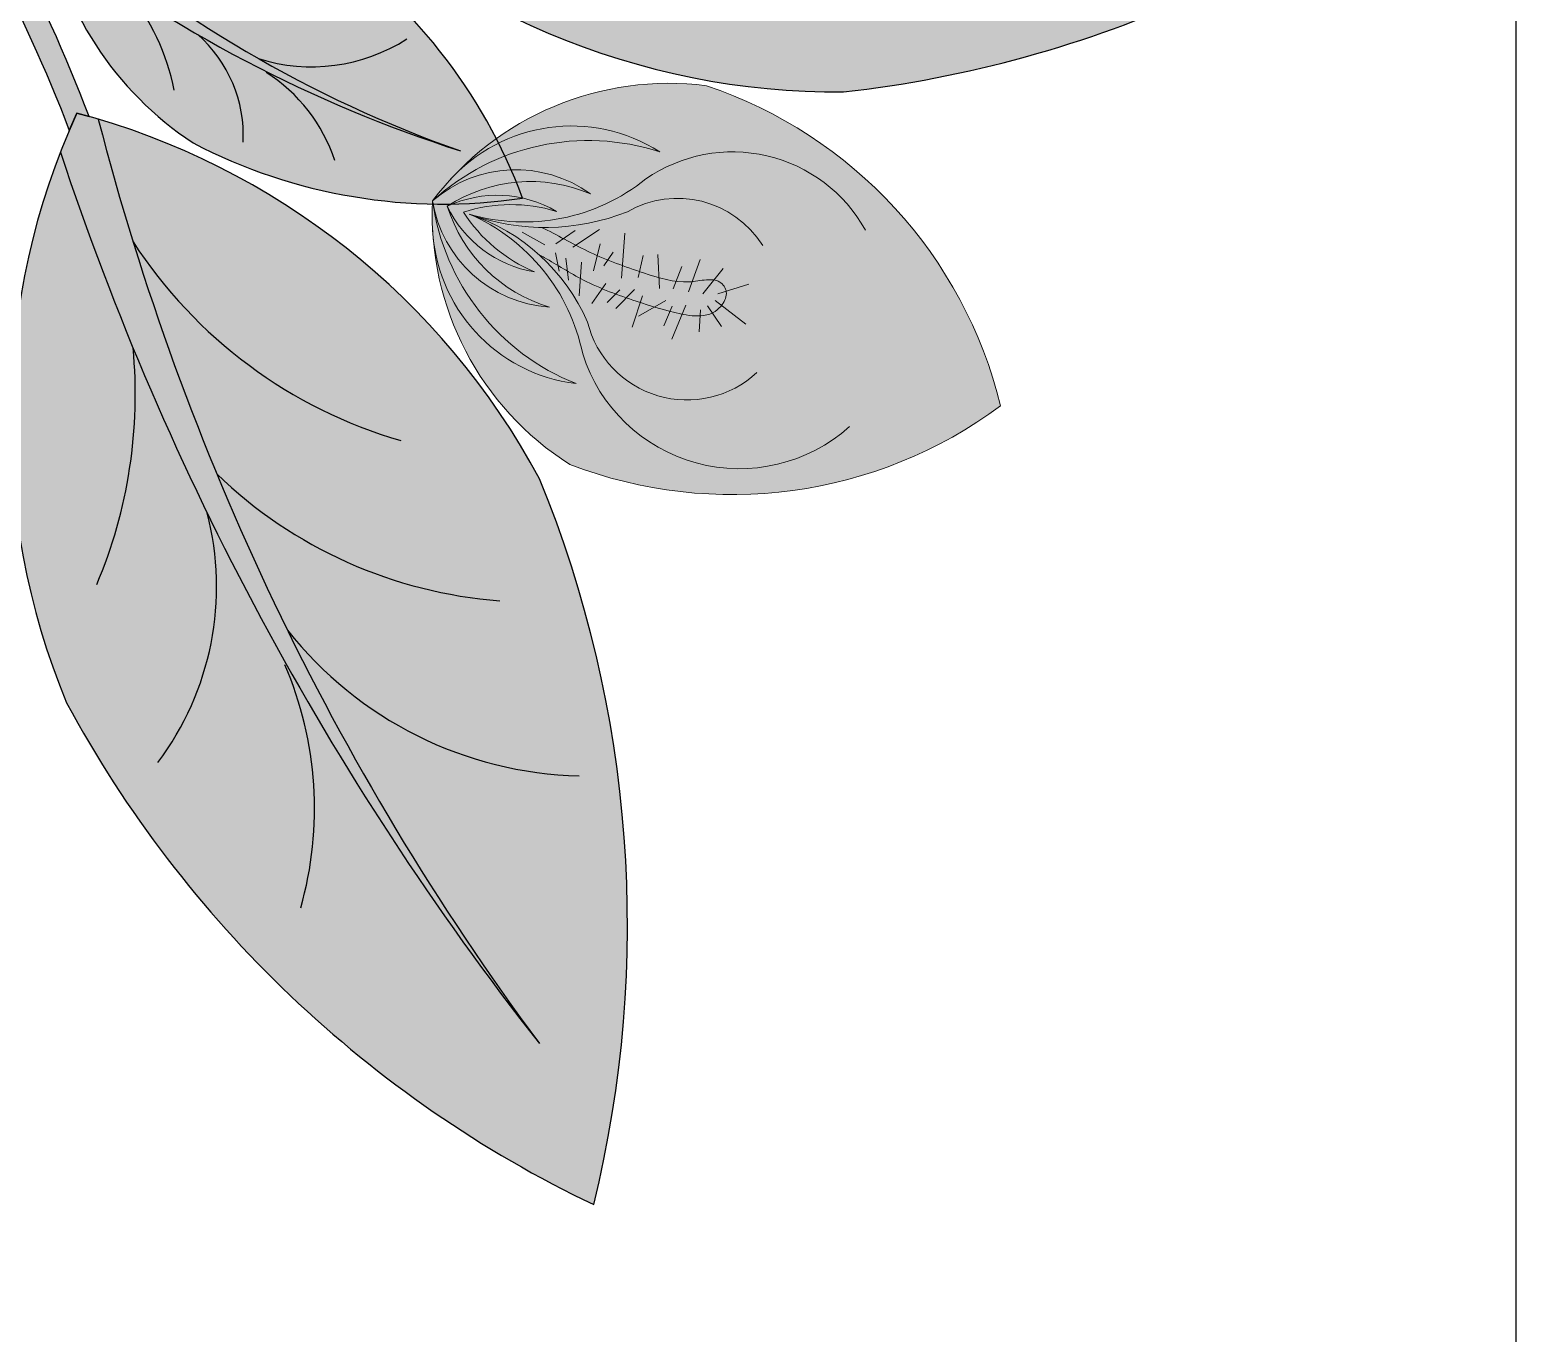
# Model space of a CAD drawing. Header units: inches. Extents: x 9636 to 21597, y -10243 to 557.
# Drawn here: x 15050.2 to 15058.19, y -8358.36 to -8351.36 of the extents above; entities that cross this region are included whole.
import ezdxf

# ---------------------------------------------------------------- set-up
doc = ezdxf.new("R2010")
doc.units = ezdxf.units.IN
doc.header["$MEASUREMENT"] = 0
doc.layers.add('MESA', color=7, linetype='Continuous')

# ---------------------------------------------------------------- blocks, each defined once
blk = doc.blocks.new('FF')
at = {"layer": 'MESA', "ltscale": 0.8}
h = blk.add_hatch(color=85, dxfattribs=at)
h.dxf.hatch_style = 1
h.set_gradient(color1=(103, 159, 96), color2=(179, 207, 175), one_color=1, tint=0.75, name='INVCURVED')
h.paths.add_polyline_path([(15054.40990926659, -8348.888064614177, 0.1995123331975758), (15051.7314114962, -8350.363589007218, 0.0967495278531692), (15057.22348510952, -8350.02360244608, -0.08665420676483183), (15051.8197163903, -8350.618835521103, 0.1924888780828612), (15054.57524899609, -8351.694951985412, 0.1586077411667837), (15058.1354470598, -8350.07692512695, 0.1586077411660197)])
h = blk.add_hatch(color=35, dxfattribs=at)
h.dxf.hatch_style = 1
h.set_gradient(color1=(179, 116, 77), color2=(114, 74, 49), one_color=1, tint=0.3199999928474426, name='CURVED')
h.paths.add_polyline_path([(15049.98081841671, -8350.95020826075), (15050.08486012444, -8350.865160683361, 0.03310768506175343), (15049.52453086932, -8349.969688104955, 0.8090823413515376), (15049.42548424609, -8350.064019921178, -0.032777259300629)])
h.paths.add_polyline_path([(15050.52208778612, -8351.826759344276, 0.03310768506174779), (15050.08486012444, -8350.865160683361), (15049.98081841671, -8350.95020826075, -0.03277725930060161), (15050.41557635357, -8351.901371417413), (15050.45628701581, -8351.808653274766)])
h = blk.add_hatch(color=85, dxfattribs=at)
h.dxf.hatch_style = 1
h.set_gradient(color1=(103, 159, 96), color2=(179, 207, 175), one_color=1, tint=0.75, name='INVCURVED')
h.paths.add_polyline_path([(15051.73723432549, -8350.858246242517, 0.1995123331975758), (15050.33964959616, -8350.73328117149, 0.0967495278531692), (15052.51698615203, -8352.011561325777, -0.08665420676483183), (15050.3078347722, -8350.853057305756, 0.1924888780828612), (15051.08072657186, -8351.968880511551, 0.1586077411667837), (15052.8503970158, -8352.265600072536, 0.1586077411660197)])
h = blk.add_hatch(color=85, dxfattribs=at)
h.dxf.hatch_style = 1
h.set_gradient(color1=(103, 159, 96), color2=(52, 80, 48), one_color=1, tint=0.25)
h.paths.add_polyline_path([(15052.51698615203, -8352.011561325773, -0.09674952785286056), (15050.33964959616, -8350.73328117149, 0.007527451123012324), (15050.28739485647, -8350.750582179575, 0.01429188129494994), (15050.3078347722, -8350.853057305756, 0.08665420676455064)])
h = blk.add_hatch(color=7, dxfattribs=at)
h.dxf.hatch_style = 1
h.set_gradient(color1=(237, 238, 238), one_color=1, tint=1)
h.paths.add_polyline_path([(15055.4189660346, -8353.381383318661, 0.2569091805170801), (15053.83918302121, -8351.661759128465, 0.2403030205165218), (15052.47885497967, -8352.148119212545, -0.3583807301859824), (15053.58746790617, -8352.017147968576, 0.2702333190890776), (15052.36717469408, -8352.280362003123, -0.3489770048102109), (15053.2151117412, -8352.24281267607, 0.2509502793129825), (15052.44654498184, -8352.308997112556, -0.2453890551403372), (15053.03238820907, -8352.336511838357, 0.1532458537889449), (15052.53371421475, -8352.34044591516, 0.1518402250092038), (15052.9107956356, -8352.660077422377, 0.00137366511991412), (15052.91501138196, -8352.66185484446, -0.245389055139057), (15052.44654498185, -8352.308997112514, 0.2509502793127925), (15052.99582346001, -8352.850632041846, -0.3489770048638718), (15052.36717469399, -8352.280362003166, 0.2702333191166405), (15053.13833389398, -8353.26204965207, -0.358380731124288), (15052.36869931982, -8352.453446711901, 0.240303021013481), (15053.10516881092, -8353.69628668888, 0.2569091805174252)])
edge = h.paths.add_edge_path(flags=16)
edge.add_arc((15052.97172233751, -8351.228619251026), 1.194491069338989, 250.0776651446388, 251.57702583040378, ccw=False)
edge.add_arc((15052.2332898499, -8353.352371606623), 1.054194648063036, 69.97788781825818, 71.67680315661153, ccw=False)
edge.add_arc((15052.97172233751, -8351.228619251026), 1.194491069338989, 251.5770258300486, 269.1360984541263)
edge.add_spline(control_points=[(15052.95571618158, -8352.423971096254), (15052.9598470303, -8352.42597016971), (15052.99834654163, -8352.44477385844), (15053.03619989343, -8352.464867280873), (15053.06989942234, -8352.482860376229)], knot_values=[0.2471511740125481, 0.2471511740125481, 0.2471511740125481, 0.2471511740125481, 0.247785628570655, 0.2530743171580143, 0.2530743171580143, 0.2530743171580143, 0.2530743171580143], degree=3, periodic=0)
edge.add_spline(control_points=[(15053.06989942234, -8352.482860376229), (15053.09229729094, -8352.494819207663), (15053.11465134797, -8352.506800996254), (15053.13708371932, -8352.51851911607)], knot_values=[0.2436361292652643, 0.2436361292652643, 0.2436361292652643, 0.2436361292652643, 0.2471511740125481, 0.2471511740125481, 0.2471511740125481, 0.2471511740125481], degree=3, periodic=0)
edge.add_spline(control_points=[(15053.13708371932, -8352.51851911607), (15053.16272268123, -8352.531912280032), (15053.20056174414, -8352.551093606378), (15053.23901587587, -8352.568605939225), (15053.25137331634, -8352.574055362067)], knot_values=[0.2377304945037521, 0.2377304945037521, 0.2377304945037521, 0.2377304945037521, 0.2417479965750198, 0.2436361292652643, 0.2436361292652643, 0.2436361292652643, 0.2436361292652643], degree=3, periodic=0)
edge.add_spline(control_points=[(15053.25137331634, -8352.574055362067), (15053.27043288393, -8352.58246030994), (15053.28964230841, -8352.590509451045), (15053.30900204282, -8352.598279955404)], knot_values=[0.2348183224622999, 0.2348183224622999, 0.2348183224622999, 0.2348183224622999, 0.2377304945037521, 0.2377304945037521, 0.2377304945037521, 0.2377304945037521], degree=3, periodic=0)
edge.add_spline(control_points=[(15053.30900204282, -8352.598279955404), (15053.33484505143, -8352.60865268092), (15053.36095589978, -8352.618528899013), (15053.3873356655, -8352.628092170364)], knot_values=[0.2309309092598198, 0.2309309092598198, 0.2309309092598198, 0.2309309092598198, 0.2348183224622999, 0.2348183224622999, 0.2348183224622999, 0.2348183224622999], degree=3, periodic=0)
edge.add_spline(control_points=[(15053.3873356655, -8352.628092170364), (15053.41760106201, -8352.639064072177), (15053.44822043118, -8352.649624046), (15053.47919540044, -8352.660049299955)], knot_values=[0.2264708961110354, 0.2264708961110354, 0.2264708961110354, 0.2264708961110354, 0.2309309092598199, 0.2309309092598199, 0.2309309092598199, 0.2309309092598199], degree=3, periodic=0)
edge.add_spline(control_points=[(15053.47919540044, -8352.660049299955), (15053.48651025339, -8352.662511262033), (15053.52094537026, -8352.674034489666), (15053.55581807036, -8352.685472586241), (15053.58338365205, -8352.693221854577)], knot_values=[0.2215260703448321, 0.2215260703448321, 0.2215260703448321, 0.2215260703448321, 0.222579318859487, 0.2264708961110354, 0.2264708961110354, 0.2264708961110354, 0.2264708961110354], degree=3, periodic=0)
edge.add_spline(control_points=[(15053.58338365205, -8352.693221854577), (15053.61425608712, -8352.701900749369), (15053.64528000752, -8352.709008596283), (15053.6762443377, -8352.712859950678)], knot_values=[0.2171676473178, 0.2171676473178, 0.2171676473178, 0.2171676473178, 0.2215260703448321, 0.2215260703448321, 0.2215260703448321, 0.2215260703448321], degree=3, periodic=0)
edge.add_spline(control_points=[(15053.6762443377, -8352.712859950678), (15053.69968316783, -8352.715775280703), (15053.72808370621, -8352.717048663877), (15053.7562991617, -8352.71449806652), (15053.76126549556, -8352.713968415357)], knot_values=[0.2131642620453263, 0.2131642620453263, 0.2131642620453263, 0.2131642620453263, 0.2164634238997696, 0.2171676473178, 0.2171676473178, 0.2171676473178, 0.2171676473178], degree=3, periodic=0)
edge.add_spline(control_points=[(15053.76126549556, -8352.713968415357), (15053.78661352561, -8352.711265090526), (15053.82472199534, -8352.704051730303), (15053.86562606709, -8352.703252444924), (15053.87857753411, -8352.705190738987)], knot_values=[0.2077773224475375, 0.2077773224475375, 0.2077773224475375, 0.2077773224475375, 0.2113716592103856, 0.2131642620453263, 0.2131642620453263, 0.2131642620453263, 0.2131642620453263], degree=3, periodic=0)
edge.add_spline(control_points=[(15053.87857753411, -8352.705190738987), (15053.88977183558, -8352.706866058705), (15053.91969262652, -8352.716154605467), (15053.94086316476, -8352.745858671571), (15053.94470783414, -8352.765727893631)], knot_values=[0.203445163018474, 0.203445163018474, 0.203445163018474, 0.203445163018474, 0.2049945578871382, 0.2077773224475375, 0.2077773224475375, 0.2077773224475375, 0.2077773224475375], degree=3, periodic=0)
edge.add_spline(control_points=[(15053.94470783414, -8352.765727893631), (15053.9449411771, -8352.766933808278), (15053.94896522518, -8352.791574368808), (15053.93646253511, -8352.818961847404), (15053.9206402528, -8352.840387933973), (15053.91925015681, -8352.842193450877)], knot_values=[0.1996944706411438, 0.1996944706411438, 0.1996944706411438, 0.1996944706411438, 0.1998633638435843, 0.2031371852270858, 0.203445163018474, 0.203445163018474, 0.203445163018474, 0.203445163018474], degree=3, periodic=0)
edge.add_spline(control_points=[(15053.91925015681, -8352.842193450877), (15053.90956001352, -8352.854779428833), (15053.89432828267, -8352.86955741909), (15053.8758122739, -8352.879826922408), (15053.87064837806, -8352.882285318561)], knot_values=[0.1967564236367511, 0.1967564236367511, 0.1967564236367511, 0.1967564236367511, 0.1989032889930779, 0.1996944706411438, 0.1996944706411438, 0.1996944706411438, 0.1996944706411438], degree=3, periodic=0)
edge.add_spline(control_points=[(15053.87064837806, -8352.882285318561), (15053.85612130796, -8352.889201277821), (15053.83383272388, -8352.895476190504), (15053.81142333374, -8352.897862037014), (15053.80502860531, -8352.898267965189)], knot_values=[0.1936429904609736, 0.1936429904609736, 0.1936429904609736, 0.1936429904609736, 0.1958687424163022, 0.1967564236367511, 0.1967564236367511, 0.1967564236367511, 0.1967564236367511], degree=3, periodic=0)
edge.add_spline(control_points=[(15053.80502860531, -8352.898267965189), (15053.77255686411, -8352.90032922467), (15053.73994296609, -8352.895317444996), (15053.70775085634, -8352.88870985938)], knot_values=[0.1891354409754396, 0.1891354409754396, 0.1891354409754396, 0.1891354409754396, 0.1936429904609736, 0.1936429904609736, 0.1936429904609736, 0.1936429904609736], degree=3, periodic=0)
edge.add_spline(control_points=[(15053.70775085634, -8352.88870985938), (15053.70482363223, -8352.88810903253), (15053.68311663441, -8352.883550290826), (15053.66162524187, -8352.878491233305), (15053.64315817076, -8352.873806671127)], knot_values=[0.1860923947748148, 0.1860923947748148, 0.1860923947748148, 0.1860923947748148, 0.186502265629451, 0.1891354409754396, 0.1891354409754396, 0.1891354409754396, 0.1891354409754396], degree=3, periodic=0)
edge.add_spline(control_points=[(15053.64315817076, -8352.873806671127), (15053.6150371153, -8352.866673172151), (15053.58721663664, -8352.85882799451), (15053.55958440688, -8352.850510196666)], knot_values=[0.1820826809719926, 0.1820826809719926, 0.1820826809719926, 0.1820826809719926, 0.1860923947748149, 0.1860923947748149, 0.1860923947748149, 0.1860923947748149], degree=3, periodic=0)
edge.add_spline(control_points=[(15053.55958440688, -8352.850510196666), (15053.5341441731, -8352.84285222901), (15053.5088635062, -8352.834793650589), (15053.48365474585, -8352.826521021867)], knot_values=[0.1783910477803653, 0.1783910477803653, 0.1783910477803653, 0.1783910477803653, 0.1820826809719925, 0.1820826809719925, 0.1820826809719925, 0.1820826809719925], degree=3, periodic=0)
edge.add_spline(control_points=[(15053.48365474585, -8352.826521021867), (15053.47602691489, -8352.824017835968), (15053.45070600351, -8352.815636111984), (15053.42543095767, -8352.807095108139), (15053.40780682571, -8352.800981615414)], knot_values=[0.1746797876871894, 0.1746797876871894, 0.1746797876871894, 0.1746797876871894, 0.175796826109966, 0.1783910477803653, 0.1783910477803653, 0.1783910477803653, 0.1783910477803653], degree=3, periodic=0)
edge.add_spline(control_points=[(15053.40780682571, -8352.800981615414), (15053.38867986368, -8352.794346818111), (15053.36960410297, -8352.787543341454), (15053.3506064643, -8352.780487605185)], knot_values=[0.171864353741853, 0.171864353741853, 0.171864353741853, 0.171864353741853, 0.1746797876871893, 0.1746797876871893, 0.1746797876871893, 0.1746797876871893], degree=3, periodic=0)
edge.add_spline(control_points=[(15053.3506064643, -8352.780487605185), (15053.32628414483, -8352.771454278749), (15053.30208987676, -8352.762007468553), (15053.27808015416, -8352.75197177855)], knot_values=[0.1682598066156458, 0.1682598066156458, 0.1682598066156458, 0.1682598066156458, 0.171864353741853, 0.171864353741853, 0.171864353741853, 0.171864353741853], degree=3, periodic=0)
edge.add_spline(control_points=[(15053.27808015416, -8352.75197177855), (15053.24447004975, -8352.737923278508), (15053.20547476396, -8352.720093152775), (15053.16719010141, -8352.700013842423), (15053.16156345396, -8352.69701340763)], knot_values=[0.1623418216133556, 0.1623418216133556, 0.1623418216133556, 0.1623418216133556, 0.1673876610569998, 0.1682598066156458, 0.1682598066156458, 0.1682598066156458, 0.1682598066156458], degree=3, periodic=0)
edge.add_spline(control_points=[(15053.16156345396, -8352.69701340763), (15053.13776881823, -8352.684324812217), (15053.11425033647, -8352.670897515034), (15053.09100860809, -8352.657302001833)], knot_values=[0.1586535887747186, 0.1586535887747186, 0.1586535887747186, 0.1586535887747186, 0.1623418216133555, 0.1623418216133555, 0.1623418216133555, 0.1623418216133555], degree=3, periodic=0)
edge.add_spline(control_points=[(15053.09100860809, -8352.657302001833), (15053.07449540382, -8352.647642415293), (15053.05812190676, -8352.637897912035), (15053.04188833188, -8352.62827310523)], knot_values=[0.1560331062850654, 0.1560331062850654, 0.1560331062850654, 0.1560331062850654, 0.1586535887747186, 0.1586535887747186, 0.1586535887747186, 0.1586535887747186], degree=3, periodic=0)
edge.add_spline(control_points=[(15053.04188833188, -8352.62827310523), (15053.0166834246, -8352.61332923952), (15052.98274401813, -8352.593327602353), (15052.94943441368, -8352.575289997978), (15052.94050026597, -8352.570591724756)], knot_values=[0.1504801710943955, 0.1504801710943955, 0.1504801710943955, 0.1504801710943955, 0.1545488385723417, 0.1560331062850654, 0.1560331062850654, 0.1560331062850654, 0.1560331062850654], degree=3, periodic=0)
edge.add_arc((15052.2332898499, -8353.35237160662), 1.054194648063036, 47.86700939143221, 69.97788781785728)
h = blk.add_hatch(color=85, dxfattribs=at)
h.dxf.hatch_style = 1
h.set_gradient(color1=(103, 159, 96), color2=(179, 207, 175), one_color=1, tint=0.75, name='INVCURVED')
h.paths.add_polyline_path([(15052.9420279201, -8353.773396350902, 0.1995123331975758), (15050.57174194847, -8351.841229962314, 0.0967495278531692), (15052.94130701321, -8356.807478530389, -0.08665420676483183), (15050.368052758, -8352.018597520957, 0.1924888780828612), (15050.4007294508, -8354.97662369056, 0.1586077411667837), (15053.23296549199, -8357.673188203898, 0.1586077411660197)])
h = blk.add_hatch(color=85, dxfattribs=at)
h.dxf.hatch_style = 1
h.set_gradient(color1=(103, 159, 96), color2=(52, 80, 48), one_color=1, tint=0.25)
h.paths.add_polyline_path([(15052.9413070132, -8356.807478530376, -0.09674952785286056), (15050.57174194847, -8351.841229962312, 0.007527451123012324), (15050.45628701581, -8351.808653274764, 0.01429188129494994), (15050.368052758, -8352.018597520957, 0.08665420676455064)])
at = {"layer": 'MESA', "lineweight": 5, "ltscale": 0.8}
h = blk.add_hatch(color=83, dxfattribs=at)
h.dxf.hatch_style = 1
h.set_gradient(color1=(117, 211, 105), one_color=1, tint=1)
h.paths.add_polyline_path([(15053.58746790617, -8352.017147968576, 0.3583807301414101), (15052.47885497977, -8352.148119212445, 0.02724021252780064), (15052.36717469397, -8352.280362003223, -0.27023331912118)])
h.paths.add_polyline_path([(15052.44654498186, -8352.308997112541, -0.2509502793036039), (15053.2151117412, -8352.24281267607, 0.3489770048638718), (15052.36717469398, -8352.280362003206, 0.3489770048564635), (15052.99582346001, -8352.850632041847, -0.2509502793046178)])
h.paths.add_polyline_path([(15053.03238820907, -8352.336511838357, 0.2453890551401661), (15052.44654498184, -8352.308997112556, 0.2453890551330679), (15052.91501138196, -8352.66185484446, -0.1532458537798691), (15052.53371421477, -8352.340445915153, -0.1532458537804744)], flags=17)
h.paths.add_polyline_path([(15052.367174694, -8352.280362003166, 0.02724021243329556), (15052.36869932, -8352.45344671438, 0.3583807303279284), (15053.13833389399, -8353.26204965207, -0.2702333191168038)])
h = blk.add_hatch(color=95, dxfattribs=at)
h.dxf.hatch_style = 1
h.set_gradient(color1=(68, 182, 53), color2=(121, 213, 109), one_color=1, tint=0.6299999952316284, name='CYLINDER')
edge = h.paths.add_edge_path()
edge.add_spline(control_points=[(15053.80502860531, -8352.898267965189), (15053.81142333374, -8352.897862037014), (15053.83383272388, -8352.895476190504), (15053.85612130796, -8352.889201277821), (15053.87064837806, -8352.882285318561)], knot_values=[0.1936429904609736, 0.1936429904609736, 0.1936429904609736, 0.1936429904609736, 0.1945306716814224, 0.1967564236367511, 0.1967564236367511, 0.1967564236367511, 0.1967564236367511], degree=3, periodic=0)
edge.add_spline(control_points=[(15053.87064837806, -8352.882285318561), (15053.8758122739, -8352.879826922408), (15053.89432828267, -8352.86955741909), (15053.90956001352, -8352.854779428833), (15053.91925015681, -8352.842193450877)], knot_values=[0.1967564236367511, 0.1967564236367511, 0.1967564236367511, 0.1967564236367511, 0.197547605284817, 0.1996944706411439, 0.1996944706411439, 0.1996944706411439, 0.1996944706411439], degree=3, periodic=0)
edge.add_spline(control_points=[(15053.91925015681, -8352.842193450877), (15053.9206402528, -8352.840387933973), (15053.93646253511, -8352.818961847404), (15053.94896522518, -8352.791574368808), (15053.9449411771, -8352.766933808278), (15053.94470783414, -8352.765727893631)], knot_values=[0.1996944706411439, 0.1996944706411439, 0.1996944706411439, 0.1996944706411439, 0.2000024484325321, 0.2032762698160336, 0.2034451630184741, 0.2034451630184741, 0.2034451630184741, 0.2034451630184741], degree=3, periodic=0)
edge.add_spline(control_points=[(15053.94470783414, -8352.765727893631), (15053.94086316476, -8352.745858671571), (15053.91969262652, -8352.716154605467), (15053.88977183558, -8352.706866058705), (15053.87857753411, -8352.705190738987)], knot_values=[0.2034451630184741, 0.2034451630184741, 0.2034451630184741, 0.2034451630184741, 0.2062279275788734, 0.2077773224475375, 0.2077773224475375, 0.2077773224475375, 0.2077773224475375], degree=3, periodic=0)
edge.add_spline(control_points=[(15053.87857753411, -8352.705190738987), (15053.86562606709, -8352.703252444924), (15053.82472199534, -8352.704051730303), (15053.78661352561, -8352.711265090526), (15053.76126549556, -8352.713968415357)], knot_values=[0.2077773224475375, 0.2077773224475375, 0.2077773224475375, 0.2077773224475375, 0.2095699252824783, 0.2131642620453263, 0.2131642620453263, 0.2131642620453263, 0.2131642620453263], degree=3, periodic=0)
edge.add_spline(control_points=[(15053.76126549556, -8352.713968415357), (15053.7562991617, -8352.71449806652), (15053.72808370621, -8352.717048663877), (15053.69968316783, -8352.715775280703), (15053.6762443377, -8352.712859950678)], knot_values=[0.2131642620453263, 0.2131642620453263, 0.2131642620453263, 0.2131642620453263, 0.2138684854633567, 0.2171676473178, 0.2171676473178, 0.2171676473178, 0.2171676473178], degree=3, periodic=0)
edge.add_spline(control_points=[(15053.6762443377, -8352.712859950678), (15053.64528000752, -8352.709008596283), (15053.61425608712, -8352.701900749369), (15053.58338365205, -8352.693221854577)], knot_values=[0.2171676473178, 0.2171676473178, 0.2171676473178, 0.2171676473178, 0.2215260703448321, 0.2215260703448321, 0.2215260703448321, 0.2215260703448321], degree=3, periodic=0)
edge.add_spline(control_points=[(15053.58338365205, -8352.693221854577), (15053.55581807036, -8352.685472586241), (15053.52094537026, -8352.674034489666), (15053.48651025339, -8352.662511262033), (15053.47919540044, -8352.660049299955)], knot_values=[0.2215260703448321, 0.2215260703448321, 0.2215260703448321, 0.2215260703448321, 0.2254176475963806, 0.2264708961110354, 0.2264708961110354, 0.2264708961110354, 0.2264708961110354], degree=3, periodic=0)
edge.add_spline(control_points=[(15053.47919540044, -8352.660049299955), (15053.44822043118, -8352.649624046), (15053.41760106201, -8352.639064072177), (15053.3873356655, -8352.628092170364)], knot_values=[0.2264708961110354, 0.2264708961110354, 0.2264708961110354, 0.2264708961110354, 0.2309309092598199, 0.2309309092598199, 0.2309309092598199, 0.2309309092598199], degree=3, periodic=0)
edge.add_spline(control_points=[(15053.3873356655, -8352.628092170364), (15053.36095589978, -8352.618528899013), (15053.33484505143, -8352.60865268092), (15053.30900204282, -8352.598279955404)], knot_values=[0.2309309092598199, 0.2309309092598199, 0.2309309092598199, 0.2309309092598199, 0.2348183224622999, 0.2348183224622999, 0.2348183224622999, 0.2348183224622999], degree=3, periodic=0)
edge.add_spline(control_points=[(15053.30900204282, -8352.598279955404), (15053.28964230841, -8352.590509451045), (15053.27043288393, -8352.58246030994), (15053.25137331634, -8352.574055362067)], knot_values=[0.2348183224622999, 0.2348183224622999, 0.2348183224622999, 0.2348183224622999, 0.2377304945037521, 0.2377304945037521, 0.2377304945037521, 0.2377304945037521], degree=3, periodic=0)
edge.add_spline(control_points=[(15053.25137331634, -8352.574055362067), (15053.23901587587, -8352.568605939225), (15053.20056174414, -8352.551093606378), (15053.16272268123, -8352.531912280032), (15053.13708371932, -8352.51851911607)], knot_values=[0.2377304945037521, 0.2377304945037521, 0.2377304945037521, 0.2377304945037521, 0.2396186271939966, 0.2436361292652643, 0.2436361292652643, 0.2436361292652643, 0.2436361292652643], degree=3, periodic=0)
edge.add_spline(control_points=[(15053.13708371932, -8352.51851911607), (15053.11465134797, -8352.506800996254), (15053.09229729094, -8352.494819207663), (15053.06989942234, -8352.482860376229)], knot_values=[0.2436361292652643, 0.2436361292652643, 0.2436361292652643, 0.2436361292652643, 0.2471511740125481, 0.2471511740125481, 0.2471511740125481, 0.2471511740125481], degree=3, periodic=0)
edge.add_spline(control_points=[(15053.06989942234, -8352.482860376229), (15053.03619989343, -8352.464867280873), (15052.99834654163, -8352.44477385844), (15052.9598470303, -8352.42597016971), (15052.95571618158, -8352.423971096254)], knot_values=[0.2471511740125481, 0.2471511740125481, 0.2471511740125481, 0.2471511740125481, 0.2524398625999075, 0.2530743171580144, 0.2530743171580144, 0.2530743171580144, 0.2530743171580144], degree=3, periodic=0)
edge.add_arc((15052.94855919058, -8351.369800743088), 1.054194648063036, 251.6768031497927, 270.38898748785357, ccw=False)
edge.add_arc((15052.2332898499, -8353.35237160662), 1.054194648063036, 47.86700939113422, 68.64646892654122, ccw=False)
edge.add_spline(control_points=[(15052.94050026597, -8352.570591724756), (15052.94943441368, -8352.575289997978), (15052.98274401813, -8352.593327602353), (15053.0166834246, -8352.61332923952), (15053.04188833188, -8352.62827310523)], knot_values=[0.1504801710943955, 0.1504801710943955, 0.1504801710943955, 0.1504801710943955, 0.1519644388071193, 0.1560331062850654, 0.1560331062850654, 0.1560331062850654, 0.1560331062850654], degree=3, periodic=0)
edge.add_spline(control_points=[(15053.04188833188, -8352.62827310523), (15053.05812190676, -8352.637897912035), (15053.07449540382, -8352.647642415293), (15053.09100860809, -8352.657302001833)], knot_values=[0.1560331062850654, 0.1560331062850654, 0.1560331062850654, 0.1560331062850654, 0.1586535887747186, 0.1586535887747186, 0.1586535887747186, 0.1586535887747186], degree=3, periodic=0)
edge.add_spline(control_points=[(15053.09100860809, -8352.657302001833), (15053.11425033647, -8352.670897515034), (15053.13776881823, -8352.684324812217), (15053.16156345396, -8352.69701340763)], knot_values=[0.1586535887747186, 0.1586535887747186, 0.1586535887747186, 0.1586535887747186, 0.1623418216133556, 0.1623418216133556, 0.1623418216133556, 0.1623418216133556], degree=3, periodic=0)
edge.add_spline(control_points=[(15053.16156345396, -8352.69701340763), (15053.16719010141, -8352.700013842423), (15053.20547476396, -8352.720093152775), (15053.24447004975, -8352.737923278508), (15053.27808015416, -8352.75197177855)], knot_values=[0.1623418216133556, 0.1623418216133556, 0.1623418216133556, 0.1623418216133556, 0.1632139671720015, 0.1682598066156458, 0.1682598066156458, 0.1682598066156458, 0.1682598066156458], degree=3, periodic=0)
edge.add_spline(control_points=[(15053.27808015416, -8352.75197177855), (15053.30208987676, -8352.762007468553), (15053.32628414483, -8352.771454278749), (15053.3506064643, -8352.780487605185)], knot_values=[0.1682598066156458, 0.1682598066156458, 0.1682598066156458, 0.1682598066156458, 0.171864353741853, 0.171864353741853, 0.171864353741853, 0.171864353741853], degree=3, periodic=0)
edge.add_spline(control_points=[(15053.3506064643, -8352.780487605185), (15053.36960410297, -8352.787543341454), (15053.38867986368, -8352.794346818111), (15053.40780682571, -8352.800981615414)], knot_values=[0.171864353741853, 0.171864353741853, 0.171864353741853, 0.171864353741853, 0.1746797876871894, 0.1746797876871894, 0.1746797876871894, 0.1746797876871894], degree=3, periodic=0)
edge.add_spline(control_points=[(15053.40780682571, -8352.800981615414), (15053.42543095767, -8352.807095108139), (15053.45070600351, -8352.815636111984), (15053.47602691489, -8352.824017835968), (15053.48365474585, -8352.826521021867)], knot_values=[0.1746797876871894, 0.1746797876871894, 0.1746797876871894, 0.1746797876871894, 0.1772740093575887, 0.1783910477803653, 0.1783910477803653, 0.1783910477803653, 0.1783910477803653], degree=3, periodic=0)
edge.add_spline(control_points=[(15053.48365474585, -8352.826521021867), (15053.5088635062, -8352.834793650589), (15053.5341441731, -8352.84285222901), (15053.55958440688, -8352.850510196666)], knot_values=[0.1783910477803653, 0.1783910477803653, 0.1783910477803653, 0.1783910477803653, 0.1820826809719925, 0.1820826809719925, 0.1820826809719925, 0.1820826809719925], degree=3, periodic=0)
edge.add_spline(control_points=[(15053.55958440688, -8352.850510196666), (15053.58721663664, -8352.85882799451), (15053.6150371153, -8352.866673172151), (15053.64315817076, -8352.873806671127)], knot_values=[0.1820826809719925, 0.1820826809719925, 0.1820826809719925, 0.1820826809719925, 0.1860923947748148, 0.1860923947748148, 0.1860923947748148, 0.1860923947748148], degree=3, periodic=0)
edge.add_spline(control_points=[(15053.64315817076, -8352.873806671127), (15053.66162524187, -8352.878491233305), (15053.68311663441, -8352.883550290826), (15053.70482363223, -8352.88810903253), (15053.70775085634, -8352.88870985938)], knot_values=[0.1860923947748148, 0.1860923947748148, 0.1860923947748148, 0.1860923947748148, 0.1887255701208035, 0.1891354409754396, 0.1891354409754396, 0.1891354409754396, 0.1891354409754396], degree=3, periodic=0)
edge.add_spline(control_points=[(15053.70775085634, -8352.88870985938), (15053.73994296609, -8352.895317444996), (15053.77255686411, -8352.90032922467), (15053.80502860531, -8352.898267965189)], knot_values=[0.1891354409754396, 0.1891354409754396, 0.1891354409754396, 0.1891354409754396, 0.1936429904609736, 0.1936429904609736, 0.1936429904609736, 0.1936429904609736], degree=3, periodic=0)
at = {"color": 252, "true_color": 0x939598}
blk.add_line((15058.18870581787, -8358.470320095861), (15058.18870581787, -8262.470320095861), dxfattribs=at)
blk.add_open_spline([(15052.07686949681, -8262.470320095861), (15047.97159347439, -8264.789895325404), (15043.86631745197, -8267.109470554948), (15039.76104142955, -8269.429045784493), (15039.75729123352, -8269.43116473137), (15039.75354103749, -8269.433283678245), (15039.74979107835, -8269.435402491697), (15039.14701445317, -8269.775985194483), (15038.55035827125, -8270.1131204671), (15036.78439305607, -8271.117097236169), (15035.63904365824, -8271.776689286922), (15032.73880644113, -8273.50882445235), (15031.06527855309, -8274.57609764914), (15028.11518364648, -8276.704413617274), (15026.84171328607, -8277.76477050337), (15025.09711949756, -8279.523769089425), (15024.49918523569, -8280.232466383604), (15023.52243535517, -8281.623726584929), (15023.14226381015, -8282.304539905952), (15022.75248760541, -8283.22547883933), (15022.66391763698, -8283.457510627672), (15022.49319789592, -8283.956368120096), (15022.4121008477, -8284.220696815642), (15022.18341575374, -8285.058797690572), (15022.05067776037, -8285.678012360962), (15021.71131880214, -8287.762367787916), (15021.58560477828, -8289.414282420215), (15021.49721333539, -8293.046228597683), (15021.53228490243, -8295.024084780092), (15021.62991579047, -8299.176393296764), (15021.69231297372, -8301.350665752698), (15021.66396341603, -8305.82573875058), (15021.5754849427, -8308.127760116371), (15021.08573832458, -8312.064658295394), (15020.79577059773, -8313.67187649829), (15019.91167042237, -8316.914684349107), (15019.31558953904, -8318.552651597138), (15018.15236880262, -8320.84216631148), (15017.76491546551, -8321.519818837693), (15017.0874449499, -8322.565156835137), (15016.82620455143, -8322.941950357519), (15015.99950278175, -8324.054199163373), (15015.41501848401, -8324.739433793638), (15014.21074097438, -8326.009418310521), (15013.59077204716, -8326.594611080754), (15011.52654176845, -8328.386477141574), (15010.05301187874, -8329.424887132678), (15007.15918380127, -8331.283811043188), (15005.73555323797, -8332.104036780507), (15003.02622681599, -8333.644933125628), (15001.74022703231, -8334.365198288671), (14999.41017284273, -8335.760219273998), (14998.36766818741, -8336.43521839488), (14997.08837376707, -8337.38841947211), (14996.71699586091, -8337.68704503453), (14996.20682259447, -8338.13359321733), (14996.04065346325, -8338.28665691026), (14995.71202275789, -8338.60508576805), (14995.55175348417, -8338.768465128693), (14995.081475432, -8339.272282272443), (14994.78188750027, -8339.626441473756), (14993.85408121183, -8340.833408098308), (14993.26772449672, -8341.771187952567), (14992.18236009145, -8343.888552385546), (14991.68493776396, -8345.067458458805), (14990.77515454852, -8347.645098471814), (14990.36311836349, -8349.042924631296), (14989.42243512325, -8352.727142313466), (14988.93417009304, -8355.116188043521), (14988.4015707715, -8357.902535522233), (14988.347810107, -8358.185738374197), (14988.29402349202, -8358.470320095861)], degree=3, knots=[-12.89799058473343, -12.89799058473343, -12.89799058473343, -12.89799058473343, -0.01177164380050574, -0.01177164380050574, -0.01177164380050574, 0, 0, 0, 1.892199740009867, 1.892199740009867, 5.676599220029601, 5.676599220029601, 11.89095437501414, 11.89095437501414, 18.10530952999869, 18.10530952999869, 22.42482555206829, 22.42482555206829, 26.7443415741379, 26.7443415741379, 28.12890246143454, 28.12890246143454, 29.51346334873119, 29.51346334873119, 32.28258512332447, 32.28258512332447, 38.06473178875153, 38.06473178875153, 43.84687845417859, 43.84687845417859, 49.62902511960564, 49.62902511960564, 55.4111717850327, 55.4111717850327, 59.29413252342778, 59.29413252342778, 63.17709326182287, 63.17709326182287, 64.8324953939676, 64.8324953939676, 65.7831603205686, 65.7831603205686, 67.68449017377058, 67.68449017377058, 69.58582002697257, 69.58582002697257, 73.93855694883486, 73.93855694883486, 78.29129387069715, 78.29129387069715, 82.64403079255943, 82.64403079255943, 86.99676771442172, 86.99676771442172, 89.0460964002641, 89.0460964002641, 90.15774664607947, 90.15774664607947, 91.26939689189484, 91.26939689189484, 93.49269738352558, 93.49269738352558, 98.41801561009903, 98.41801561009903, 103.3433338366725, 103.3433338366725, 108.2686520632459, 108.2686520632459, 115.5627539277931, 115.5627539277931, 116.3832273075088, 116.3832273075088, 116.3832273075088, 116.3832273075088], dxfattribs=at)
at = {"layer": 'MESA', "lineweight": 9, "ltscale": 0.8}
for p, q in [((15053.0289613089, -8352.51087626786), (15053.13413181853, -8352.438903102695)), ((15053.12147954345, -8352.528866299484), (15053.26318562729, -8352.434900501372)), ((15052.96992266122, -8352.515956798707), (15052.8491562453, -8352.448204798711)), ((15053.2313658444, -8352.655357263127), (15053.26687782361, -8352.511051604255)), ((15053.3822272337, -8352.696002384982), (15053.40039572725, -8352.45447497594)), ((15053.02715095596, -8352.558587229756), (15053.04829039626, -8352.65854535068)), ((15053.082744591, -8352.587437701675), (15053.09686932896, -8352.706848748618)), ((15053.28794769405, -8352.628495088798), (15053.33813540581, -8352.556470614336)), ((15053.4716475861, -8352.692571729096), (15053.49942316706, -8352.572890809008)), ((15053.58610966145, -8352.750263778746), (15053.57739698646, -8352.567950487646)), ((15053.74162428935, -8352.768409562794), (15053.80400005906, -8352.595517511385)), ((15053.16761688516, -8352.610307638566), (15053.15503991817, -8352.79045266976)), ((15053.66051034171, -8352.753200422141), (15053.70716557015, -8352.633580847241)), ((15053.81913743812, -8352.778964207935), (15053.92782976256, -8352.64406183729)), ((15053.29783940371, -8352.723444145382), (15053.22299080415, -8352.831507631603)), ((15053.37317530219, -8352.758169960027), (15053.30476527467, -8352.8258185792)), ((15053.45134076231, -8352.756771847193), (15053.35119962542, -8352.858467599923)), ((15053.89948443556, -8352.779937698098), (15054.06535574665, -8352.727818685169)), ((15053.49543622047, -8352.791287254691), (15053.43968038861, -8352.958031067372)), ((15053.62065216688, -8352.815098520517), (15053.47413223016, -8352.900061790098)), ((15053.88505783788, -8352.81628812577), (15054.0508013937, -8352.941861378264)), ((15053.65514017626, -8352.845732016653), (15053.60985005908, -8352.951849844025)), ((15053.72757444222, -8352.839891345917), (15053.65337661389, -8353.02261447701)), ((15053.80724507843, -8352.865599066245), (15053.7991733149, -8352.984569887127)), ((15053.84479234419, -8352.844177343222), (15053.92023334454, -8352.95536623613))]:
    blk.add_line(p, q, dxfattribs=at)
at = {"layer": 'MESA', "ltscale": 0.8}
for points in [[(15050.41557635357, -8351.901371417413), (15050.45628701581, -8351.808653274764), (15050.52208778612, -8351.826759344276, 0.06628802967972178), (15049.52453086932, -8349.969688104955, 0.8090823413515378), (15049.42548424609, -8350.064019921178, -0.06562502276091056)], [(15048.57608629036, -8351.498055883028), (15048.59316893669, -8351.398245086064), (15048.52827467261, -8351.377119139517, -0.06628802967972178), (15050.38366877889, -8350.376446315584, -0.8090823413515378), (15050.41438932788, -8350.509731622336, 0.06562502276091056)]]:
    blk.add_lwpolyline(points, format="xyb", close=True, dxfattribs=at)
for centre, radius, start, end in [((15053.86914670696, -8345.41546748046), 6.319058956098187, 276.4157257725352, 312.4656484473996), ((15054.54333218023, -8347.710675553835), 3.984404267435025, 223.601583474098, 270.4589690902536), ((15052.0897895588, -8350.444348597), 1.828224731835545, 189.6426842883631, 236.5000699045214), ((15054.70046523722, -8345.798865212379), 6.585223907576138, 228.5311928955371, 250.6357529782637), ((15054.72963218854, -8345.10669902225), 7.250718992867755, 232.4218762738381, 252.232071871961), ((15050.13132687573, -8353.272368529093), 2.899469805282253, 20.31767847459771, 56.36760114946225), ((15049.79701119884, -8351.919059516375), 1.205050585051169, 11.16500855050501, 39.5182731549359), ((15050.62908062092, -8351.928731891776), 0.7217330750773363, 357.1497717967101, 48.64695992473365), ((15051.71791042903, -8350.61182535509), 0.9479046555419135, 252.4134888004851, 302.6032859556231), ((15050.99193343897, -8352.343938732014), 0.8951247315738443, 18.21489495487165, 57.42324427848015), ((15054.08385871319, -8353.456743365361), 3.984404267435025, 155.5665984041568, 202.4239840203166), ((15049.4321462262, -8355.659187394782), 3.984404267435025, 28.24827194753131, 75.10565756368828), ((15064.46915019295, -8348.258730797263), 14.35173356013965, 194.455107011326, 216.5596670940538), ((15065.36700185877, -8347.044867716839), 15.80210309711159, 198.3457903896249, 218.1559859877507), ((15052.4214902975, -8349.398028943735), 2.899469805282253, 242.4568265867975, 278.50674926167), ((15052.91239577778, -8351.102158803364), 2.567728008596801, 212.977269193711, 253.8181367782668), ((15048.1442391801, -8353.319150489353), 2.626268319175574, 337.0889226662946, 5.442187270724931), ((15052.90740625504, -8351.992933310543), 2.441882590502835, 225.8995446384689, 265.7900346983835), ((15047.09521814416, -8356.170336386573), 6.319058956098187, 346.2415925903878, 22.29151526525157), ((15049.63445630754, -8354.35264616697), 1.572933728666908, 323.0736859125018, 14.57087404052337), ((15053.20804815908, -8353.304968083099), 2.065848519000598, 218.3374029162747, 268.5272000714144), ((15049.7824610934, -8355.54524329844), 1.950820781638063, 344.1388090706649, 23.34715839427256), ((15055.96029059171, -8351.972994883396), 6.319058956098187, 208.3807407025936, 244.4306633774578)]:
    blk.add_arc(centre, radius, start, end, dxfattribs=at)
at = {"layer": 'MESA', "lineweight": 9, "ltscale": 0.8}
for centre, radius, start, end in [((15053.63578678783, -8353.238437974624), 1.589744071123884, 82.64927198050101, 142.939318839334), ((15053.06614381754, -8353.957403192788), 2.422307016145118, 13.7566155852978, 71.38947206898318), ((15053.97818563915, -8352.834477804672), 0.8173626947145759, 29.10622784192032, 124.6949819021498), ((15052.85780903978, -8351.34974458532), 1.043876286906853, 253.6929367644503, 308.8726311182615), ((15053.95526197492, -8352.352922321266), 1.589744071123884, 177.383953236866, 237.6740000957023), ((15053.68284335889, -8352.807127970986), 0.540542371206676, 32.13281903300931, 119.8466215795391), ((15052.97172233752, -8351.228619251027), 1.194491069340335, 250.0776651561999, 291.7229621618999), ((15052.2332898499, -8353.352371606621), 1.054194648063262, 23.53190583641759, 71.67680314257382), ((15052.15063822546, -8353.309868097196), 1.043876286907033, 11.45064095799395, 66.63033531175672), ((15053.73419968566, -8352.799834496036), 0.5503594547995652, 193.8386539302647, 313.0030994005506), ((15054.01614475984, -8352.835464225509), 0.8837590126929232, 197.5964357819028, 311.8938439108134), ((15053.97585829002, -8351.435872764077), 2.422307016145118, 248.9338000072182, 306.566656490899)]:
    blk.add_arc(centre, radius, start, end, dxfattribs=at)
at = {"layer": 'MESA', "color": 62, "lineweight": 5, "ltscale": 0.8}
for centre, radius, start, end in [((15053.11279025226, -8352.756655800955), 0.8787438245968745, 57.30427624456711, 138.5266421921164), ((15053.20304527356, -8353.195239581788), 1.239225810570146, 71.92799705595637, 132.4161341213817), ((15052.81476682585, -8352.795054492211), 0.6820902247840025, 54.05995564847159, 131.0112069319814), ((15052.89260992514, -8352.993343293158), 0.8168865457009155, 66.74687994613771, 123.0967848601485), ((15053.59461835773, -8352.109884256944), 1.239225810570146, 187.9071379548192, 248.3952750202421), ((15053.040276105, -8352.169991874727), 0.6820902247840025, 189.3120651442196, 266.2633164277299), ((15052.71312281162, -8352.883666019696), 0.6334888256019351, 59.73636563306593, 114.8856766261923), ((15053.22678726936, -8352.067076461615), 0.8168865457009155, 197.2264872160507, 253.5763921300624), ((15053.01861937581, -8352.036896065203), 0.6334888256019351, 205.4375954500097, 260.5869064431329), ((15052.78931840886, -8353.13289349995), 0.8326503940357549, 73.02688169986844, 107.8771210093622), ((15053.23638459294, -8351.893723385694), 0.8326503940357549, 212.4461510668347, 247.2963903763327), ((15053.24513665407, -8352.38982039339), 0.8787438245968745, 181.7966298840867, 263.0189958316333)]:
    blk.add_arc(centre, radius, start, end, dxfattribs=at)
blk.add_open_spline([(15052.94050026597, -8352.570591724758), (15052.94943441368, -8352.57528999798), (15053.02581882947, -8352.616653199235), (15053.19351192378, -8352.725419480574), (15053.44246516301, -8352.81489495353), (15053.65720819315, -8352.88187971046), (15053.80437280842, -8352.906341545162), (15053.88499103478, -8352.88003419045), (15053.92930609852, -8352.834638214083), (15053.95824139057, -8352.771254679228), (15053.91224012466, -8352.703896149627), (15053.83023035771, -8352.701840338628), (15053.69577967119, -8352.730523214143), (15053.47974745123, -8352.661817355378), (15053.22021703433, -8352.570166494555), (15053.04730692709, -8352.468686781403), (15052.9598470303, -8352.425970169712), (15052.95571618158, -8352.423971096256)], degree=3, knots=[0.1504801710943955, 0.1504801710943955, 0.1504801710943955, 0.1504801710943955, 0.1519644388071193, 0.1632139671720015, 0.1772740093575887, 0.1887255701208035, 0.1945306716814224, 0.197547605284817, 0.2000024484325321, 0.2032762698160336, 0.2062279275788734, 0.2095699252824783, 0.2138684854633567, 0.2254176475963806, 0.2396186271939966, 0.2524398625999075, 0.2530743171580144, 0.2530743171580144, 0.2530743171580144, 0.2530743171580144], dxfattribs=at)

msp = doc.modelspace()

# ---------------------------------------------------------------- block references
at = {"color": 18, "true_color": 0x000000}
msp.add_blockref('FF', (0, 0), dxfattribs=at)

doc.saveas('drawing.dxf')
